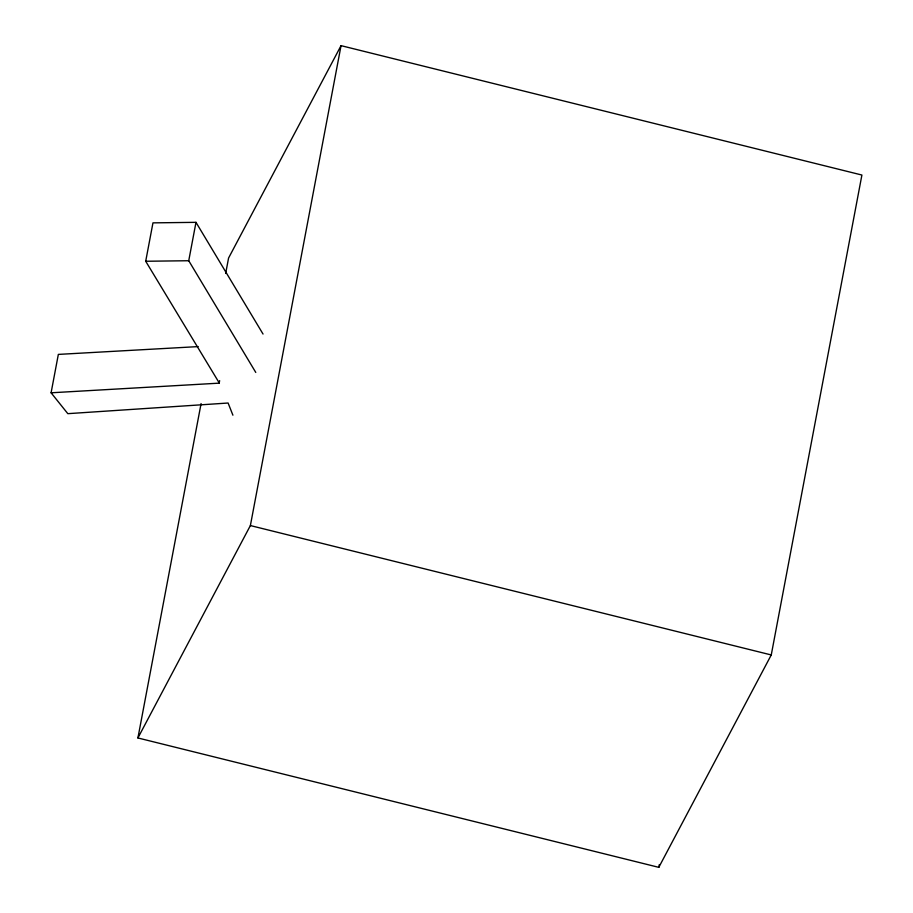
<?xml version="1.0" encoding="UTF-8"?>
<svg xmlns="http://www.w3.org/2000/svg" width="913" height="913" viewBox="0 0 913 913"><rect width="100%" height="100%" fill="white"/><g stroke="black" fill="none" stroke-linecap="round" stroke-linejoin="round"><path stroke-width="1.37" d="M232.906 415.198L228.102 403.021L67.824 413.669L51.094 392.795L58.341 354.404L198.201 346.598M51.094 392.795L219.371 383.14L145.703 261.255L152.962 222.863L195.987 222.338L263.035 334.044M255.777 372.436L188.74 260.73L195.987 222.338M225.671 273.444L228.57 258.048L341.04 45.65L861.906 175.034L771.257 654.952L658.798 867.35L137.92 737.966L201.088 403.569M219.131 383.357L219.645 380.618M137.92 737.966L250.379 525.568L341.04 45.65M658.798 867.35L659.323 864.554M145.703 261.255L188.74 260.73M250.379 525.568L771.257 654.952"/></g></svg>
